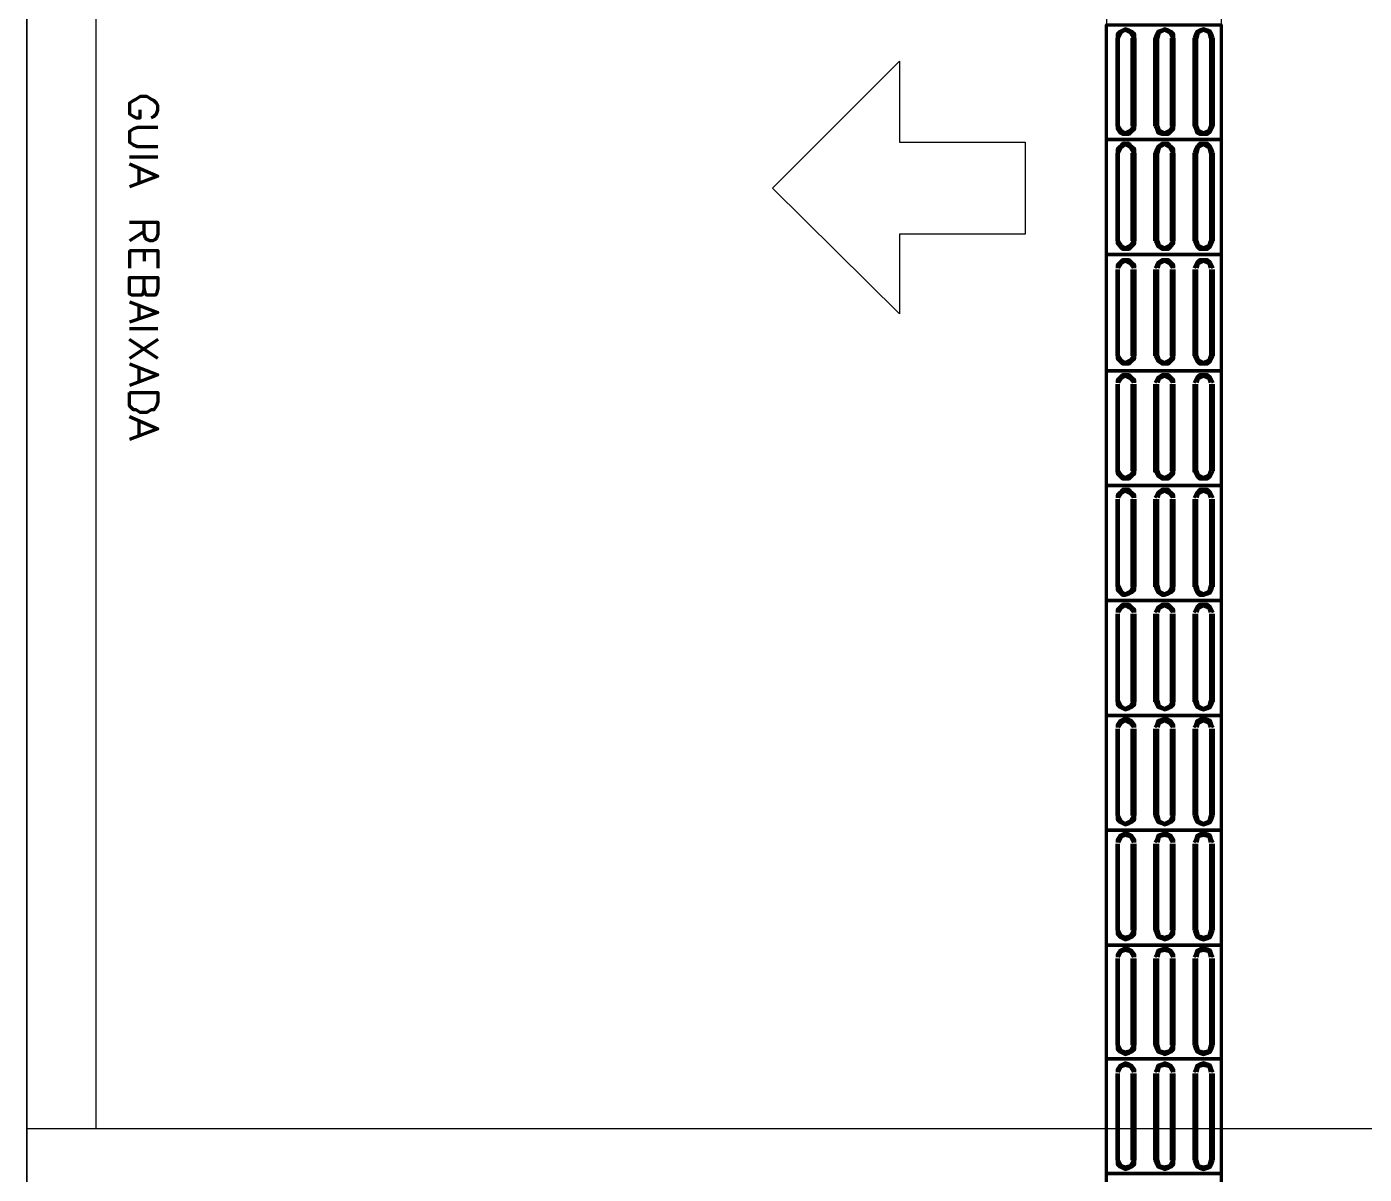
# Model space of a CAD drawing. Header units: millimetres. Extents: x 2273 to 2522, y 1034 to 1187.
# Drawn here: x 2454.769 to 2457.681, y 1040.959 to 1043.456 of the extents above; entities that cross this region are included whole.
import ezdxf

# ---------------------------------------------------------------- set-up
doc = ezdxf.new("R2010")
doc.units = ezdxf.units.MM
doc.layers.add('LAYER8', color=8, linetype='Continuous')
doc.layers.add('PAREDES', color=4, linetype='Continuous', lineweight=100)

# ---------------------------------------------------------------- blocks, each defined once
blk = doc.blocks.new('IP')
at = {"layer": 'PAREDES', "color": 0, "linetype": 'Continuous'}
for points in [[(82.3593, 139.748), (82.3564, 139.7539), (82.3505, 139.7598), (82.3417, 139.7627), (82.3328, 139.7627), (82.327, 139.7598), (82.3211, 139.7539), (82.3181, 139.748), (82.3123, 139.7392), (82.3123, 139.7245), (82.3181, 139.7157), (82.3211, 139.7098), (82.327, 139.701), (82.3328, 139.701), (82.3417, 139.701), (82.3505, 139.701), (82.3564, 139.7098), (82.3593, 139.7157), (82.3593, 139.7245), (82.3417, 139.7245)], [(82.3799, 139.7627), (82.3799, 139.7186), (82.3828, 139.7098), (82.3887, 139.701), (82.3975, 139.701), (82.4034, 139.701), (82.4123, 139.701), (82.4181, 139.7098), (82.4211, 139.7186), (82.4211, 139.7627)], [(82.4446, 139.7627), (82.4446, 139.701)], [(82.4593, 139.701), (82.4858, 139.7627), (82.5093, 139.701)], [(82.5858, 139.701), (82.5858, 139.7627), (82.6123, 139.7627), (82.6211, 139.7598), (82.624, 139.7569), (82.627, 139.751), (82.627, 139.7451), (82.624, 139.7392), (82.6211, 139.7363), (82.6123, 139.7333), (82.5858, 139.7333)], [(82.6475, 139.701), (82.6475, 139.7627), (82.6858, 139.7627)], [(82.7299, 139.7333), (82.7417, 139.7304), (82.7446, 139.7275), (82.7446, 139.7216), (82.7446, 139.7127), (82.7446, 139.7069), (82.7417, 139.701), (82.7299, 139.701), (82.7064, 139.701), (82.7064, 139.7627), (82.7299, 139.7627), (82.7417, 139.7598), (82.7446, 139.7569), (82.7446, 139.751), (82.7446, 139.7451), (82.7446, 139.7392), (82.7417, 139.7363), (82.7299, 139.7333), (82.7064, 139.7333)], [(82.7593, 139.701), (82.7828, 139.7627), (82.8034, 139.701)], [(82.8181, 139.7627), (82.8181, 139.701)], [(82.8417, 139.7627), (82.8828, 139.701)], [(82.8828, 139.7627), (82.8417, 139.701)], [(82.8946, 139.701), (82.9181, 139.7627), (82.9417, 139.701)], [(82.9564, 139.701), (82.9564, 139.7627), (82.977, 139.7627), (82.9858, 139.7598), (82.9946, 139.7539), (82.9946, 139.748), (83.0005, 139.7392), (83.0005, 139.7245), (82.9946, 139.7157), (82.9946, 139.7098), (82.9858, 139.701), (82.977, 139.701), (82.9564, 139.701)], [(83.0093, 139.701), (83.0358, 139.7627), (83.0593, 139.701)], [(82.4711, 139.7216), (82.5005, 139.7216)], [(82.6064, 139.7333), (82.627, 139.701)], [(82.6475, 139.7333), (82.6711, 139.7333)], [(82.7652, 139.7216), (82.7975, 139.7216)], [(82.9034, 139.7216), (82.9328, 139.7216)], [(83.0211, 139.7216), (83.0505, 139.7216)], [(82.6475, 139.701), (82.6858, 139.701)]]:
    blk.add_lwpolyline(points, dxfattribs=at)
blk = doc.blocks.new('VBCX')
at = {"layer": 'PAREDES', "color": 160, "linetype": 'Continuous'}
for points in [[(82.4064, 141.8275), (82.1564, 141.8275), (82.1564, 142.0775), (82.4064, 142.0775), (82.4064, 141.8275)], [(82.6564, 141.8275), (82.4064, 141.8275), (82.4064, 142.0775), (82.6564, 142.0775), (82.6564, 141.8275)], [(82.9093, 141.8275), (82.6564, 141.8275), (82.6564, 142.0775), (82.9093, 142.0775), (82.9093, 141.8275)], [(83.1593, 141.8275), (82.9093, 141.8275), (82.9093, 142.0775), (83.1593, 142.0775), (83.1593, 141.8275)], [(83.4093, 141.8275), (83.1593, 141.8275), (83.1593, 142.0775), (83.4093, 142.0775), (83.4093, 141.8275)], [(83.6593, 141.8275), (83.4093, 141.8275), (83.4093, 142.0775), (83.6593, 142.0775), (83.6593, 141.8275)], [(83.9093, 141.8275), (83.6593, 141.8275), (83.6593, 142.0775), (83.9093, 142.0775), (83.9093, 141.8275)], [(84.1593, 141.8275), (83.9093, 141.8275), (83.9093, 142.0775), (84.1593, 142.0775), (84.1593, 141.8275)], [(84.4064, 141.8275), (84.1593, 141.8275), (84.1593, 142.0775), (84.4064, 142.0775), (84.4064, 141.8275)], [(84.6564, 141.8275), (84.4064, 141.8275), (84.4064, 142.0775), (84.6564, 142.0775), (84.6564, 141.8275)], [(84.9093, 141.8275), (84.6564, 141.8275), (84.6564, 142.0775), (84.9093, 142.0775), (84.9093, 141.8275)], [(82.1858, 142.0598), (82.177, 142.0569), (82.1711, 142.0539), (82.1681, 142.048), (82.1652, 142.0392), (82.1681, 142.0304), (82.1711, 142.0245), (82.177, 142.0216), (82.1858, 142.0186)], [(82.1858, 142.0539), (82.174, 142.051), (82.1681, 142.0392), (82.174, 142.0275), (82.1858, 142.0245)], [(82.1858, 142.0598), (82.377, 142.0598)], [(82.1858, 142.0539), (82.377, 142.0539)], [(82.377, 142.0186), (82.3828, 142.0216), (82.3917, 142.0245), (82.3946, 142.0304), (82.3946, 142.0392), (82.3946, 142.048), (82.3887, 142.0539), (82.3828, 142.0569), (82.377, 142.0598)], [(82.377, 142.0245), (82.3858, 142.0275), (82.3917, 142.0392), (82.3858, 142.051), (82.377, 142.0539)], [(82.4358, 142.0598), (82.427, 142.0569), (82.4211, 142.0539), (82.4152, 142.048), (82.4152, 142.0392), (82.4152, 142.0304), (82.4211, 142.0245), (82.427, 142.0216), (82.4358, 142.0186)], [(82.4358, 142.0539), (82.424, 142.051), (82.4181, 142.0392), (82.424, 142.0275), (82.4358, 142.0245)], [(82.4358, 142.0598), (82.627, 142.0598)], [(82.4358, 142.0539), (82.627, 142.0539)], [(82.627, 142.0186), (82.6328, 142.0216), (82.6387, 142.0245), (82.6446, 142.0304), (82.6446, 142.0392), (82.6446, 142.048), (82.6387, 142.0539), (82.6328, 142.0569), (82.627, 142.0598)], [(82.627, 142.0245), (82.6358, 142.0275), (82.6417, 142.0392), (82.6358, 142.051), (82.627, 142.0539)], [(82.6858, 142.0598), (82.6799, 142.0569), (82.674, 142.0539), (82.6681, 142.048), (82.6681, 142.0392), (82.6681, 142.0304), (82.674, 142.0245), (82.6799, 142.0216), (82.6858, 142.0186)], [(82.6858, 142.0539), (82.677, 142.051), (82.6711, 142.0392), (82.677, 142.0275), (82.6858, 142.0245)], [(82.6887, 142.0598), (82.877, 142.0598)], [(82.6887, 142.0539), (82.877, 142.0539)], [(82.877, 142.0186), (82.8828, 142.0216), (82.8887, 142.0245), (82.8946, 142.0304), (82.8946, 142.0392), (82.8946, 142.048), (82.8887, 142.0539), (82.8828, 142.0569), (82.877, 142.0598)], [(82.877, 142.0245), (82.8858, 142.0275), (82.8917, 142.0392), (82.8858, 142.051), (82.877, 142.0539)], [(82.9358, 142.0598), (82.9299, 142.0569), (82.924, 142.0539), (82.9181, 142.048), (82.9181, 142.0392), (82.9181, 142.0304), (82.924, 142.0245), (82.9299, 142.0216), (82.9358, 142.0186)], [(82.9358, 142.0539), (82.927, 142.051), (82.9211, 142.0392), (82.927, 142.0275), (82.9358, 142.0245)], [(82.9387, 142.0598), (83.127, 142.0598)], [(82.9387, 142.0539), (83.127, 142.0539)], [(83.127, 142.0186), (83.1328, 142.0216), (83.1387, 142.0245), (83.1446, 142.0304), (83.1446, 142.0392), (83.1446, 142.048), (83.1387, 142.0539), (83.1328, 142.0569), (83.127, 142.0598)], [(83.127, 142.0245), (83.1358, 142.0275), (83.1417, 142.0392), (83.1358, 142.051), (83.127, 142.0539)], [(83.1858, 142.0598), (83.1799, 142.0569), (83.174, 142.0539), (83.1681, 142.048), (83.1681, 142.0392), (83.1681, 142.0304), (83.174, 142.0245), (83.1799, 142.0216), (83.1858, 142.0186)], [(83.1858, 142.0539), (83.177, 142.051), (83.1711, 142.0392), (83.177, 142.0275), (83.1858, 142.0245)], [(83.1887, 142.0598), (83.3799, 142.0598)], [(83.1887, 142.0539), (83.3799, 142.0539)], [(83.377, 142.0186), (83.3858, 142.0216), (83.3917, 142.0245), (83.3975, 142.0304), (83.3975, 142.0392), (83.3946, 142.048), (83.3917, 142.0539), (83.3858, 142.0569), (83.377, 142.0598)], [(83.377, 142.0245), (83.3887, 142.0275), (83.3946, 142.0392), (83.3887, 142.051), (83.377, 142.0539)], [(83.4358, 142.0598), (83.4299, 142.0569), (83.424, 142.0539), (83.4181, 142.048), (83.4181, 142.0392), (83.4181, 142.0304), (83.424, 142.0245), (83.4299, 142.0216), (83.4358, 142.0186)], [(83.4358, 142.0539), (83.427, 142.051), (83.4211, 142.0392), (83.427, 142.0275), (83.4358, 142.0245)], [(83.4387, 142.0598), (83.6299, 142.0598)], [(83.4387, 142.0539), (83.6299, 142.0539)], [(83.627, 142.0186), (83.6358, 142.0216), (83.6417, 142.0245), (83.6446, 142.0304), (83.6475, 142.0392), (83.6446, 142.048), (83.6417, 142.0539), (83.6358, 142.0569), (83.627, 142.0598)], [(83.627, 142.0245), (83.6387, 142.0275), (83.6446, 142.0392), (83.6387, 142.051), (83.627, 142.0539)], [(83.6858, 142.0598), (83.6799, 142.0569), (83.6711, 142.0539), (83.6681, 142.048), (83.6652, 142.0392), (83.6681, 142.0304), (83.6711, 142.0245), (83.6799, 142.0216), (83.6858, 142.0186)], [(83.6858, 142.0539), (83.677, 142.051), (83.6711, 142.0392), (83.677, 142.0275), (83.6858, 142.0245)], [(83.6887, 142.0598), (83.877, 142.0598)], [(83.6887, 142.0539), (83.877, 142.0539)], [(83.877, 142.0186), (83.8858, 142.0216), (83.8917, 142.0245), (83.8946, 142.0304), (83.8975, 142.0392), (83.8946, 142.048), (83.8917, 142.0539), (83.8858, 142.0569), (83.877, 142.0598)], [(83.877, 142.0245), (83.8887, 142.0275), (83.8946, 142.0392), (83.8887, 142.051), (83.877, 142.0539)], [(83.9358, 142.0598), (83.9299, 142.0569), (83.9211, 142.0539), (83.9181, 142.048), (83.9152, 142.0392), (83.9181, 142.0304), (83.9211, 142.0245), (83.9299, 142.0216), (83.9358, 142.0186)], [(83.9358, 142.0539), (83.924, 142.051), (83.9211, 142.0392), (83.924, 142.0275), (83.9358, 142.0245)], [(83.9387, 142.0598), (84.127, 142.0598)], [(83.9387, 142.0539), (84.127, 142.0539)], [(84.127, 142.0186), (84.1358, 142.0216), (84.1417, 142.0245), (84.1446, 142.0304), (84.1475, 142.0392), (84.1446, 142.048), (84.1417, 142.0539), (84.1358, 142.0569), (84.127, 142.0598)], [(84.127, 142.0245), (84.1387, 142.0275), (84.1417, 142.0392), (84.1387, 142.051), (84.127, 142.0539)], [(84.1858, 142.0598), (84.1799, 142.0569), (84.1711, 142.0539), (84.1681, 142.048), (84.1652, 142.0392), (84.1681, 142.0304), (84.1711, 142.0245), (84.1799, 142.0216), (84.1858, 142.0186)], [(84.1858, 142.0539), (84.174, 142.051), (84.1711, 142.0392), (84.174, 142.0275), (84.1858, 142.0245)], [(84.1887, 142.0598), (84.377, 142.0598)], [(84.1887, 142.0539), (84.377, 142.0539)], [(84.377, 142.0186), (84.3858, 142.0216), (84.3917, 142.0245), (84.3946, 142.0304), (84.3975, 142.0392), (84.3946, 142.048), (84.3917, 142.0539), (84.3858, 142.0569), (84.377, 142.0598)], [(84.377, 142.0245), (84.3887, 142.0275), (84.3917, 142.0392), (84.3887, 142.051), (84.377, 142.0539)], [(84.4358, 142.0598), (84.4299, 142.0569), (84.4211, 142.0539), (84.4181, 142.048), (84.4152, 142.0392), (84.4181, 142.0304), (84.4211, 142.0245), (84.4299, 142.0216), (84.4358, 142.0186)], [(84.4358, 142.0539), (84.424, 142.051), (84.4211, 142.0392), (84.424, 142.0275), (84.4358, 142.0245)], [(84.4387, 142.0598), (84.627, 142.0598)], [(84.4387, 142.0539), (84.627, 142.0539)], [(84.627, 142.0186), (84.6358, 142.0216), (84.6417, 142.0245), (84.6446, 142.0304), (84.6475, 142.0392), (84.6446, 142.048), (84.6417, 142.0539), (84.6358, 142.0569), (84.627, 142.0598)], [(84.627, 142.0245), (84.6387, 142.0275), (84.6417, 142.0392), (84.6387, 142.051), (84.627, 142.0539)], [(82.377, 142.0245), (82.1858, 142.0245)], [(82.377, 142.0186), (82.1858, 142.0186)], [(82.627, 142.0245), (82.4358, 142.0245)], [(82.627, 142.0186), (82.4358, 142.0186)], [(82.877, 142.0245), (82.6887, 142.0245)], [(82.877, 142.0186), (82.6887, 142.0186)], [(83.1299, 142.0245), (82.9387, 142.0245)], [(83.1299, 142.0186), (82.9387, 142.0186)], [(83.3799, 142.0245), (83.1887, 142.0245)], [(83.3799, 142.0186), (83.1887, 142.0186)], [(83.6299, 142.0245), (83.4387, 142.0245)], [(83.6299, 142.0186), (83.4387, 142.0186)], [(83.877, 142.0245), (83.6887, 142.0245)], [(83.877, 142.0186), (83.6887, 142.0186)], [(84.127, 142.0245), (83.9387, 142.0245)], [(84.127, 142.0186), (83.9387, 142.0186)], [(84.377, 142.0245), (84.1887, 142.0245)], [(84.377, 142.0186), (84.1887, 142.0186)], [(84.627, 142.0245), (84.4387, 142.0245)], [(84.627, 142.0186), (84.4387, 142.0186)], [(82.1858, 141.9745), (82.177, 141.9745), (82.1711, 141.9686), (82.1681, 141.9627), (82.1652, 141.9539), (82.1681, 141.948), (82.1711, 141.9392), (82.177, 141.9363), (82.1858, 141.9333)], [(82.1858, 141.9716), (82.174, 141.9657), (82.1681, 141.9539), (82.174, 141.9422), (82.1858, 141.9392)], [(82.1858, 141.9745), (82.377, 141.9745)], [(82.1858, 141.9686), (82.377, 141.9686)], [(82.377, 141.9333), (82.3828, 141.9363), (82.3917, 141.9392), (82.3946, 141.948), (82.3946, 141.9539), (82.3946, 141.9627), (82.3887, 141.9686), (82.3828, 141.9745), (82.377, 141.9745)], [(82.377, 141.9392), (82.3858, 141.9422), (82.3917, 141.9539), (82.3858, 141.9657), (82.377, 141.9716)], [(82.4358, 141.9745), (82.427, 141.9745), (82.4211, 141.9686), (82.4152, 141.9627), (82.4152, 141.9539), (82.4152, 141.948), (82.4211, 141.9392), (82.427, 141.9363), (82.4358, 141.9333)], [(82.4358, 141.9716), (82.424, 141.9657), (82.4181, 141.9539), (82.424, 141.9422), (82.4358, 141.9392)], [(82.4358, 141.9745), (82.627, 141.9745)], [(82.4358, 141.9686), (82.627, 141.9686)], [(82.627, 141.9333), (82.6328, 141.9363), (82.6387, 141.9392), (82.6446, 141.948), (82.6446, 141.9539), (82.6446, 141.9627), (82.6387, 141.9686), (82.6328, 141.9745), (82.627, 141.9745)], [(82.627, 141.9392), (82.6358, 141.9422), (82.6417, 141.9539), (82.6358, 141.9657), (82.627, 141.9716)], [(82.6858, 141.9745), (82.6799, 141.9745), (82.674, 141.9686), (82.6681, 141.9627), (82.6681, 141.9539), (82.6681, 141.948), (82.674, 141.9392), (82.6799, 141.9363), (82.6858, 141.9333)], [(82.6858, 141.9716), (82.677, 141.9657), (82.6711, 141.9539), (82.677, 141.9422), (82.6858, 141.9392)], [(82.6887, 141.9745), (82.877, 141.9745)], [(82.6887, 141.9686), (82.877, 141.9686)], [(82.877, 141.9333), (82.8828, 141.9363), (82.8887, 141.9392), (82.8946, 141.948), (82.8946, 141.9539), (82.8946, 141.9627), (82.8887, 141.9686), (82.8828, 141.9745), (82.877, 141.9745)], [(82.877, 141.9392), (82.8858, 141.9422), (82.8917, 141.9539), (82.8858, 141.9657), (82.877, 141.9716)], [(82.9358, 141.9745), (82.9299, 141.9745), (82.924, 141.9686), (82.9181, 141.9627), (82.9181, 141.9539), (82.9181, 141.948), (82.924, 141.9392), (82.9299, 141.9363), (82.9358, 141.9333)], [(82.9358, 141.9716), (82.927, 141.9657), (82.9211, 141.9539), (82.927, 141.9422), (82.9358, 141.9392)], [(82.9387, 141.9745), (83.127, 141.9745)], [(82.9387, 141.9686), (83.127, 141.9686)], [(83.127, 141.9333), (83.1328, 141.9363), (83.1387, 141.9392), (83.1446, 141.948), (83.1446, 141.9539), (83.1446, 141.9627), (83.1387, 141.9686), (83.1328, 141.9745), (83.127, 141.9745)], [(83.127, 141.9392), (83.1358, 141.9422), (83.1417, 141.9539), (83.1358, 141.9657), (83.127, 141.9716)], [(83.1858, 141.9745), (83.1799, 141.9745), (83.174, 141.9686), (83.1681, 141.9627), (83.1681, 141.9539), (83.1681, 141.948), (83.174, 141.9392), (83.1799, 141.9363), (83.1858, 141.9333)], [(83.1858, 141.9716), (83.177, 141.9657), (83.1711, 141.9539), (83.177, 141.9422), (83.1858, 141.9392)], [(83.1887, 141.9745), (83.3799, 141.9745)], [(83.1887, 141.9686), (83.3799, 141.9686)], [(83.377, 141.9333), (83.3858, 141.9363), (83.3917, 141.9392), (83.3975, 141.948), (83.3975, 141.9539), (83.3946, 141.9627), (83.3917, 141.9686), (83.3858, 141.9745), (83.377, 141.9745)], [(83.377, 141.9392), (83.3887, 141.9422), (83.3946, 141.9539), (83.3887, 141.9657), (83.377, 141.9716)], [(83.4358, 141.9745), (83.4299, 141.9745), (83.424, 141.9686), (83.4181, 141.9627), (83.4181, 141.9539), (83.4181, 141.948), (83.424, 141.9392), (83.4299, 141.9363), (83.4358, 141.9333)], [(83.4358, 141.9716), (83.427, 141.9657), (83.4211, 141.9539), (83.427, 141.9422), (83.4358, 141.9392)], [(83.4387, 141.9745), (83.6299, 141.9745)], [(83.4387, 141.9686), (83.6299, 141.9686)], [(83.627, 141.9333), (83.6358, 141.9363), (83.6417, 141.9392), (83.6446, 141.948), (83.6475, 141.9539), (83.6446, 141.9627), (83.6417, 141.9686), (83.6358, 141.9745), (83.627, 141.9745)], [(83.627, 141.9392), (83.6387, 141.9422), (83.6446, 141.9539), (83.6387, 141.9657), (83.627, 141.9716)], [(83.6858, 141.9745), (83.6799, 141.9745), (83.6711, 141.9686), (83.6681, 141.9627), (83.6652, 141.9539), (83.6681, 141.948), (83.6711, 141.9392), (83.6799, 141.9363), (83.6858, 141.9333)], [(83.6858, 141.9716), (83.677, 141.9657), (83.6711, 141.9539), (83.677, 141.9422), (83.6858, 141.9392)], [(83.6887, 141.9745), (83.877, 141.9745)], [(83.6887, 141.9686), (83.877, 141.9686)], [(83.877, 141.9333), (83.8858, 141.9363), (83.8917, 141.9392), (83.8946, 141.948), (83.8975, 141.9539), (83.8946, 141.9627), (83.8917, 141.9686), (83.8858, 141.9745), (83.877, 141.9745)], [(83.877, 141.9392), (83.8887, 141.9422), (83.8946, 141.9539), (83.8887, 141.9657), (83.877, 141.9716)], [(83.9358, 141.9745), (83.9299, 141.9745), (83.9211, 141.9686), (83.9181, 141.9627), (83.9152, 141.9539), (83.9181, 141.948), (83.9211, 141.9392), (83.9299, 141.9363), (83.9358, 141.9333)], [(83.9358, 141.9716), (83.924, 141.9657), (83.9211, 141.9539), (83.924, 141.9422), (83.9358, 141.9392)], [(83.9387, 141.9745), (84.127, 141.9745)], [(83.9387, 141.9686), (84.127, 141.9686)], [(84.127, 141.9333), (84.1358, 141.9363), (84.1417, 141.9392), (84.1446, 141.948), (84.1475, 141.9539), (84.1446, 141.9627), (84.1417, 141.9686), (84.1358, 141.9745), (84.127, 141.9745)], [(84.127, 141.9392), (84.1387, 141.9422), (84.1417, 141.9539), (84.1387, 141.9657), (84.127, 141.9716)], [(84.1858, 141.9745), (84.1799, 141.9745), (84.1711, 141.9686), (84.1681, 141.9627), (84.1652, 141.9539), (84.1681, 141.948), (84.1711, 141.9392), (84.1799, 141.9363), (84.1858, 141.9333)], [(84.1858, 141.9716), (84.174, 141.9657), (84.1711, 141.9539), (84.174, 141.9422), (84.1858, 141.9392)], [(84.1887, 141.9745), (84.377, 141.9745)], [(84.1887, 141.9686), (84.377, 141.9686)], [(84.377, 141.9333), (84.3858, 141.9363), (84.3917, 141.9392), (84.3946, 141.948), (84.3975, 141.9539), (84.3946, 141.9627), (84.3917, 141.9686), (84.3858, 141.9745), (84.377, 141.9745)], [(84.377, 141.9392), (84.3887, 141.9422), (84.3917, 141.9539), (84.3887, 141.9657), (84.377, 141.9716)], [(84.4358, 141.9745), (84.4299, 141.9745), (84.4211, 141.9686), (84.4181, 141.9627), (84.4152, 141.9539), (84.4181, 141.948), (84.4211, 141.9392), (84.4299, 141.9363), (84.4358, 141.9333)], [(84.4358, 141.9716), (84.424, 141.9657), (84.4211, 141.9539), (84.424, 141.9422), (84.4358, 141.9392)], [(84.4387, 141.9745), (84.627, 141.9745)], [(84.4387, 141.9686), (84.627, 141.9686)], [(84.627, 141.9333), (84.6358, 141.9363), (84.6417, 141.9392), (84.6446, 141.948), (84.6475, 141.9539), (84.6446, 141.9627), (84.6417, 141.9686), (84.6358, 141.9745), (84.627, 141.9745)], [(84.627, 141.9392), (84.6387, 141.9422), (84.6417, 141.9539), (84.6387, 141.9657), (84.627, 141.9716)], [(82.377, 141.9392), (82.1858, 141.9392)], [(82.377, 141.9333), (82.1858, 141.9333)], [(82.627, 141.9392), (82.4358, 141.9392)], [(82.627, 141.9333), (82.4358, 141.9333)], [(82.877, 141.9392), (82.6887, 141.9392)], [(82.877, 141.9333), (82.6887, 141.9333)], [(83.1299, 141.9392), (82.9387, 141.9392)], [(83.1299, 141.9333), (82.9387, 141.9333)], [(83.3799, 141.9392), (83.1887, 141.9392)], [(83.3799, 141.9333), (83.1887, 141.9333)], [(83.6299, 141.9392), (83.4387, 141.9392)], [(83.6299, 141.9333), (83.4387, 141.9333)], [(83.877, 141.9392), (83.6887, 141.9392)], [(83.877, 141.9333), (83.6887, 141.9333)], [(84.127, 141.9392), (83.9387, 141.9392)], [(84.127, 141.9333), (83.9387, 141.9333)], [(84.377, 141.9392), (84.1887, 141.9392)], [(84.377, 141.9333), (84.1887, 141.9333)], [(84.627, 141.9392), (84.4387, 141.9392)], [(84.627, 141.9333), (84.4387, 141.9333)], [(82.1858, 141.8892), (82.177, 141.8892), (82.1711, 141.8833), (82.1681, 141.8775), (82.1652, 141.8686), (82.1681, 141.8627), (82.1711, 141.8569), (82.177, 141.851), (82.1858, 141.851)], [(82.1858, 141.8863), (82.174, 141.8804), (82.1681, 141.8686), (82.174, 141.8598), (82.1858, 141.8539)], [(82.1858, 141.8892), (82.377, 141.8892)], [(82.1858, 141.8833), (82.377, 141.8833)], [(82.377, 141.851), (82.3828, 141.851), (82.3917, 141.8569), (82.3946, 141.8627), (82.3946, 141.8686), (82.3946, 141.8775), (82.3887, 141.8833), (82.3828, 141.8892), (82.377, 141.8892)], [(82.377, 141.8539), (82.3858, 141.8598), (82.3917, 141.8686), (82.3858, 141.8804), (82.377, 141.8863)], [(82.4358, 141.8892), (82.427, 141.8892), (82.4211, 141.8833), (82.4152, 141.8775), (82.4152, 141.8686), (82.4152, 141.8627), (82.4211, 141.8569), (82.427, 141.851), (82.4358, 141.851)], [(82.4358, 141.8863), (82.424, 141.8804), (82.4181, 141.8686), (82.424, 141.8598), (82.4358, 141.8539)], [(82.4358, 141.8892), (82.627, 141.8892)], [(82.4358, 141.8833), (82.627, 141.8833)], [(82.627, 141.851), (82.6328, 141.851), (82.6387, 141.8569), (82.6446, 141.8627), (82.6446, 141.8686), (82.6446, 141.8775), (82.6387, 141.8833), (82.6328, 141.8892), (82.627, 141.8892)], [(82.627, 141.8539), (82.6358, 141.8598), (82.6417, 141.8686), (82.6358, 141.8804), (82.627, 141.8863)], [(82.6858, 141.8892), (82.6799, 141.8892), (82.674, 141.8833), (82.6681, 141.8775), (82.6681, 141.8686), (82.6681, 141.8627), (82.674, 141.8569), (82.6799, 141.851), (82.6858, 141.851)], [(82.6858, 141.8863), (82.677, 141.8804), (82.6711, 141.8686), (82.677, 141.8598), (82.6858, 141.8539)], [(82.6887, 141.8892), (82.877, 141.8892)], [(82.6887, 141.8833), (82.877, 141.8833)], [(82.877, 141.851), (82.8828, 141.851), (82.8887, 141.8569), (82.8946, 141.8627), (82.8946, 141.8686), (82.8946, 141.8775), (82.8887, 141.8833), (82.8828, 141.8892), (82.877, 141.8892)], [(82.877, 141.8539), (82.8858, 141.8598), (82.8917, 141.8686), (82.8858, 141.8804), (82.877, 141.8863)], [(82.9358, 141.8892), (82.9299, 141.8892), (82.924, 141.8833), (82.9181, 141.8775), (82.9181, 141.8686), (82.9181, 141.8627), (82.924, 141.8569), (82.9299, 141.851), (82.9358, 141.851)], [(82.9358, 141.8863), (82.927, 141.8804), (82.9211, 141.8686), (82.927, 141.8598), (82.9358, 141.8539)], [(82.9387, 141.8892), (83.127, 141.8892)], [(82.9387, 141.8833), (83.127, 141.8833)], [(83.127, 141.851), (83.1328, 141.851), (83.1387, 141.8569), (83.1446, 141.8627), (83.1446, 141.8686), (83.1446, 141.8775), (83.1387, 141.8833), (83.1328, 141.8892), (83.127, 141.8892)], [(83.127, 141.8539), (83.1358, 141.8598), (83.1417, 141.8686), (83.1358, 141.8804), (83.127, 141.8863)], [(83.1858, 141.8892), (83.1799, 141.8892), (83.174, 141.8833), (83.1681, 141.8775), (83.1681, 141.8686), (83.1681, 141.8627), (83.174, 141.8569), (83.1799, 141.851), (83.1858, 141.851)], [(83.1858, 141.8863), (83.177, 141.8804), (83.1711, 141.8686), (83.177, 141.8598), (83.1858, 141.8539)], [(83.1887, 141.8892), (83.3799, 141.8892)], [(83.1887, 141.8833), (83.3799, 141.8833)], [(83.377, 141.851), (83.3858, 141.851), (83.3917, 141.8569), (83.3975, 141.8627), (83.3975, 141.8686), (83.3946, 141.8775), (83.3917, 141.8833), (83.3858, 141.8892), (83.377, 141.8892)], [(83.377, 141.8539), (83.3887, 141.8598), (83.3946, 141.8686), (83.3887, 141.8804), (83.377, 141.8863)], [(83.4358, 141.8892), (83.4299, 141.8892), (83.424, 141.8833), (83.4181, 141.8775), (83.4181, 141.8686), (83.4181, 141.8627), (83.424, 141.8569), (83.4299, 141.851), (83.4358, 141.851)], [(83.4358, 141.8863), (83.427, 141.8804), (83.4211, 141.8686), (83.427, 141.8598), (83.4358, 141.8539)], [(83.4387, 141.8892), (83.6299, 141.8892)], [(83.4387, 141.8833), (83.6299, 141.8833)], [(83.627, 141.851), (83.6358, 141.851), (83.6417, 141.8569), (83.6446, 141.8627), (83.6475, 141.8686), (83.6446, 141.8775), (83.6417, 141.8833), (83.6358, 141.8892), (83.627, 141.8892)], [(83.627, 141.8539), (83.6387, 141.8598), (83.6446, 141.8686), (83.6387, 141.8804), (83.627, 141.8863)], [(83.6858, 141.8892), (83.6799, 141.8892), (83.6711, 141.8833), (83.6681, 141.8775), (83.6652, 141.8686), (83.6681, 141.8627), (83.6711, 141.8569), (83.6799, 141.851), (83.6858, 141.851)], [(83.6858, 141.8863), (83.677, 141.8804), (83.6711, 141.8686), (83.677, 141.8598), (83.6858, 141.8539)], [(83.6887, 141.8892), (83.877, 141.8892)], [(83.6887, 141.8833), (83.877, 141.8833)], [(83.877, 141.851), (83.8858, 141.851), (83.8917, 141.8569), (83.8946, 141.8627), (83.8975, 141.8686), (83.8946, 141.8775), (83.8917, 141.8833), (83.8858, 141.8892), (83.877, 141.8892)], [(83.877, 141.8539), (83.8887, 141.8598), (83.8946, 141.8686), (83.8887, 141.8804), (83.877, 141.8863)], [(83.9358, 141.8892), (83.9299, 141.8892), (83.9211, 141.8833), (83.9181, 141.8775), (83.9152, 141.8686), (83.9181, 141.8627), (83.9211, 141.8569), (83.9299, 141.851), (83.9358, 141.851)], [(83.9358, 141.8863), (83.924, 141.8804), (83.9211, 141.8686), (83.924, 141.8598), (83.9358, 141.8539)], [(83.9387, 141.8892), (84.127, 141.8892)], [(83.9387, 141.8833), (84.127, 141.8833)], [(84.127, 141.851), (84.1358, 141.851), (84.1417, 141.8569), (84.1446, 141.8627), (84.1475, 141.8686), (84.1446, 141.8775), (84.1417, 141.8833), (84.1358, 141.8892), (84.127, 141.8892)], [(84.127, 141.8539), (84.1387, 141.8598), (84.1417, 141.8686), (84.1387, 141.8804), (84.127, 141.8863)], [(84.1858, 141.8892), (84.1799, 141.8892), (84.1711, 141.8833), (84.1681, 141.8775), (84.1652, 141.8686), (84.1681, 141.8627), (84.1711, 141.8569), (84.1799, 141.851), (84.1858, 141.851)], [(84.1858, 141.8863), (84.174, 141.8804), (84.1711, 141.8686), (84.174, 141.8598), (84.1858, 141.8539)], [(84.1887, 141.8892), (84.377, 141.8892)], [(84.1887, 141.8833), (84.377, 141.8833)], [(84.377, 141.851), (84.3858, 141.851), (84.3917, 141.8569), (84.3946, 141.8627), (84.3975, 141.8686), (84.3946, 141.8775), (84.3917, 141.8833), (84.3858, 141.8892), (84.377, 141.8892)], [(84.377, 141.8539), (84.3887, 141.8598), (84.3917, 141.8686), (84.3887, 141.8804), (84.377, 141.8863)], [(84.4358, 141.8892), (84.4299, 141.8892), (84.4211, 141.8833), (84.4181, 141.8775), (84.4152, 141.8686), (84.4181, 141.8627), (84.4211, 141.8569), (84.4299, 141.851), (84.4358, 141.851)], [(84.4358, 141.8863), (84.424, 141.8804), (84.4211, 141.8686), (84.424, 141.8598), (84.4358, 141.8539)], [(84.4387, 141.8892), (84.627, 141.8892)], [(84.4387, 141.8833), (84.627, 141.8833)], [(84.627, 141.851), (84.6358, 141.851), (84.6417, 141.8569), (84.6446, 141.8627), (84.6475, 141.8686), (84.6446, 141.8775), (84.6417, 141.8833), (84.6358, 141.8892), (84.627, 141.8892)], [(84.627, 141.8539), (84.6387, 141.8598), (84.6417, 141.8686), (84.6387, 141.8804), (84.627, 141.8863)], [(82.377, 141.8539), (82.1858, 141.8539)], [(82.377, 141.851), (82.1858, 141.851)], [(82.627, 141.8539), (82.4358, 141.8539)], [(82.627, 141.851), (82.4358, 141.851)], [(82.877, 141.8539), (82.6887, 141.8539)], [(82.877, 141.851), (82.6887, 141.851)], [(83.1299, 141.8539), (82.9387, 141.8539)], [(83.1299, 141.851), (82.9387, 141.851)], [(83.3799, 141.8539), (83.1887, 141.8539)], [(83.3799, 141.851), (83.1887, 141.851)], [(83.6299, 141.8539), (83.4387, 141.8539)], [(83.6299, 141.851), (83.4387, 141.851)], [(83.877, 141.8539), (83.6887, 141.8539)], [(83.877, 141.851), (83.6887, 141.851)], [(84.127, 141.8539), (83.9387, 141.8539)], [(84.127, 141.851), (83.9387, 141.851)], [(84.377, 141.8539), (84.1887, 141.8539)], [(84.377, 141.851), (84.1887, 141.851)], [(84.627, 141.8539), (84.4387, 141.8539)], [(84.627, 141.851), (84.4387, 141.851)]]:
    blk.add_lwpolyline(points, dxfattribs=at)
blk = doc.blocks.new('KJIUY')
at = {"color": 0, "linetype": 'ByBlock'}
blk.add_blockref('VBCX', (0, 0), dxfattribs=at)

msp = doc.modelspace()

# ---------------------------------------------------------------- linework, layer by layer
msp.add_line((2454.7693, 1036.222), (2454.7693, 1064.222))
at = {"layer": 'LAYER8', "color": 0, "linetype": 'Continuous'}
for points in [[(2454.7693, 1066.222), (2454.7693, 1036.3043)], [(2457.1193, 1064.222), (2457.1193, 1034.3043)], [(2457.3693, 1064.222), (2457.3693, 1034.3043)], [(2454.9193, 1044.7602), (2454.9193, 1041.0572)], [(2456.3928, 1043.1043), (2456.6693, 1043.3808), (2456.6693, 1043.2043), (2456.9428, 1043.2043), (2456.9428, 1043.0043), (2456.6693, 1043.0043), (2456.6693, 1042.8308), (2456.3928, 1043.1043)], [(2454.9193, 1041.0572), (2454.7693, 1041.0572)], [(2457.7693, 1041.0572), (2454.9193, 1041.0572)]]:
    msp.add_lwpolyline(points, dxfattribs=at)

# ---------------------------------------------------------------- block references
at = {"layer": 'LAYER8', "color": 0, "linetype": 'ByBlock', "rotation": 270}
for name in ['KJIUY', 'IP']:
    msp.add_blockref(name, (2315.2918, 1125.6166), dxfattribs=at)

doc.saveas('drawing.dxf')
